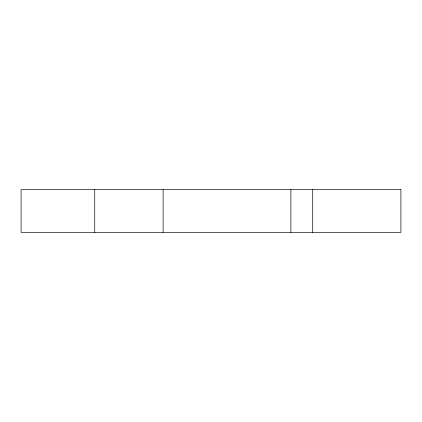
<?xml version="1.0" encoding="UTF-8"?>
<svg xmlns="http://www.w3.org/2000/svg" width="422" height="422" viewBox="0 0 422 422"><rect width="100%" height="100%" fill="white"/><g stroke="black" fill="none" stroke-linecap="round" stroke-linejoin="round"><path stroke-width="0.63" d="M312.723 189.615L312.723 232.385M290.885 189.615L290.885 232.385M163.108 189.615L163.108 232.385M94.744 189.615L94.744 232.385M400.9 189.615L21.1 189.615L21.1 232.385L400.9 232.385L400.9 189.615"/></g></svg>
